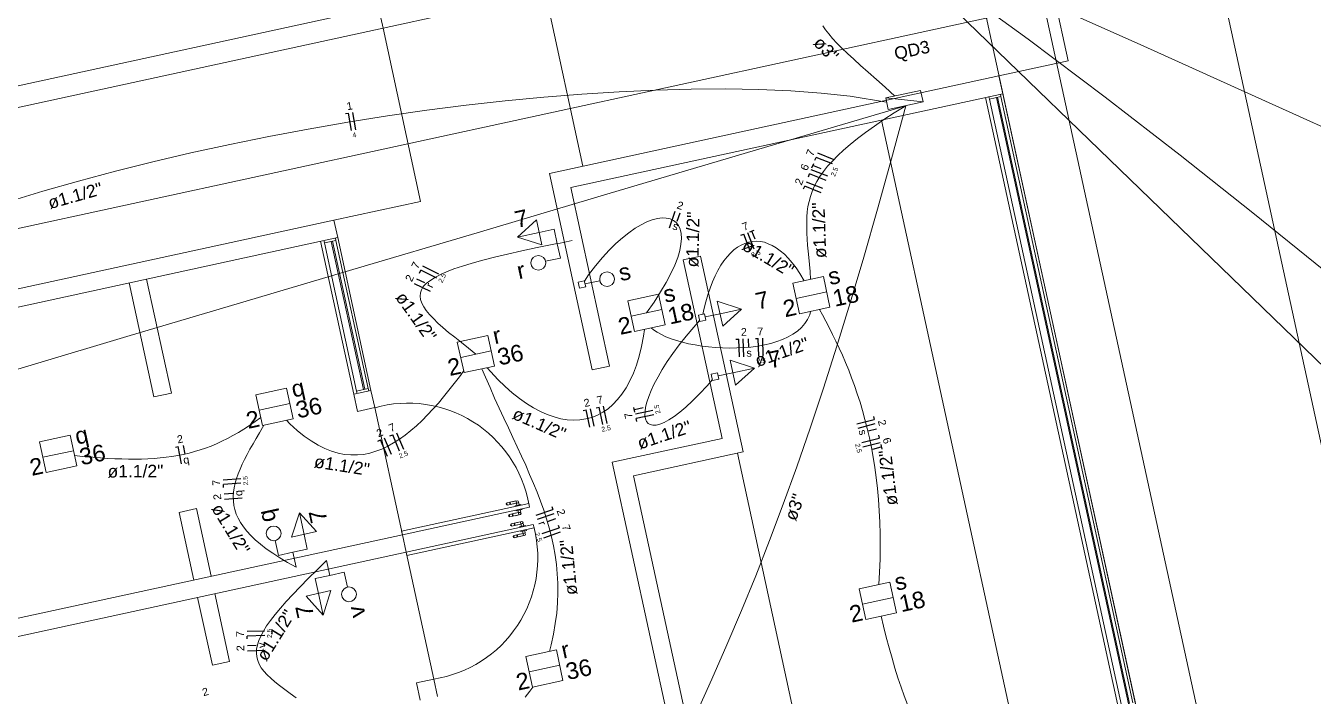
# Model space of a CAD drawing. Header units: millimetres. Extents: x -395 to 1008, y 9 to 692.
# Drawn here: x -66.29 to -55.4, y 46.68 to 52.35 of the extents above; entities that cross this region are included whole.
import ezdxf

# ---------------------------------------------------------------- set-up
doc = ezdxf.new("R2010")
doc.units = ezdxf.units.MM
doc.header["$LTSCALE"] = 0.1
doc.header["$MEASUREMENT"] = 0
for name, color, linetype, lineweight in [('.10 ultra fina', 240, 'Continuous', 5), ('.15', 150, 'Continuous', 15), ('.20', 130, 'Continuous', 5), ('.25', 70, 'Continuous', 5), ('.30', 50, 'Continuous', 5), ('.40 Interno parede', 27, 'Continuous', 5)]:
    doc.layers.add(name, color=color, linetype=linetype, lineweight=lineweight)
doc.styles.add('Arial', font='arial.ttf')

# ---------------------------------------------------------------- blocks, each defined once
blk = doc.blocks.new('eeetet')
at = {"layer": '.10 ultra fina', "color": 240, "lineweight": 5}
for p, q in [((639.939, 99.348), (628.655, 151.242)), ((637.56, 100.877), (627.125, 148.864)), ((635.27, 113.759), (637.166, 105.038)), ((635.725, 112.139), (635.406, 113.605)), ((636.009, 112.713), (609.617, 106.974)), ((631.621, 111.247), (631.302, 112.713)), ((629.892, 112.589), (625.494, 111.633)), ((629.93, 112.414), (629.892, 112.589)), ((629.93, 112.414), (631.019, 112.651)), ((625.532, 111.458), (629.93, 112.414)), ((630.248, 110.948), (629.93, 112.414)), ((635.138, 112.012), (635.725, 112.139)), ((631.338, 111.185), (635.138, 112.012)), ((635.138, 112.012), (635.171, 111.86)), ((635.171, 111.86), (631.517, 111.066)), ((636.149, 106.659), (635.025, 111.828)), ((635.058, 111.815), (635.054, 111.835)), ((635.156, 111.837), (635.058, 111.815)), ((636.233, 106.698), (635.117, 111.828)), ((636.242, 106.7), (635.127, 111.83)), ((635.156, 111.837), (635.152, 111.856)), ((635.156, 111.837), (636.272, 106.706)), ((635.171, 111.86), (636.295, 106.691)), ((636.174, 106.685), (635.058, 111.815)), ((635.269, 106.468), (634.145, 111.637)), ((631.699, 109.524), (631.338, 111.185)), ((631.517, 111.066), (631.846, 109.556)), ((629.515, 110.789), (630.248, 110.948)), ((629.515, 110.789), (625.851, 109.992)), ((629.547, 110.643), (629.515, 110.789)), ((626.029, 109.878), (629.547, 110.643)), ((629.532, 110.619), (629.528, 110.638)), ((629.547, 110.643), (629.828, 109.35)), ((629.682, 109.318), (629.401, 110.611)), ((629.434, 110.597), (629.43, 110.617)), ((629.532, 110.619), (629.434, 110.597)), ((629.707, 109.344), (629.434, 110.597)), ((629.765, 109.357), (629.493, 110.61)), ((629.775, 109.359), (629.503, 110.612)), ((629.532, 110.619), (629.804, 109.366)), ((632.469, 110.454), (632.616, 110.486)), ((632.797, 108.944), (632.469, 110.454)), ((632.616, 110.486), (632.976, 108.83)), ((627.993, 109.295), (627.783, 110.259)), ((628.14, 109.327), (627.93, 110.291)), ((631.846, 109.556), (631.699, 109.524)), ((628.14, 109.327), (627.993, 109.295)), ((629.682, 109.318), (629.828, 109.35)), ((629.714, 109.172), (629.682, 109.318)), ((629.707, 109.344), (629.804, 109.366)), ((629.707, 109.344), (629.711, 109.325)), ((629.804, 109.366), (629.809, 109.346)), ((629.828, 109.35), (629.86, 109.204)), ((629.86, 109.204), (629.714, 109.172)), ((629.86, 109.204), (630.094, 108.129)), ((631.869, 108.742), (632.797, 108.944)), ((632.976, 108.83), (632.047, 108.628)), ((632.927, 108.819), (633.521, 106.088)), ((632.495, 105.865), (631.869, 108.742)), ((632.047, 108.628), (632.641, 105.897)), ((628.352, 108.35), (628.206, 108.318)), ((628.477, 107.777), (628.352, 108.35)), ((630.087, 108.158), (631.162, 108.392)), ((631.169, 108.362), (630.094, 108.129)), ((630.976, 108.398), (631.054, 108.415)), ((630.976, 108.398), (630.98, 108.378)), ((630.98, 108.378), (631.058, 108.395)), ((631, 108.403), (631.005, 108.384)), ((631.005, 108.404), (631.009, 108.385)), ((631.025, 108.408), (631.054, 108.415)), ((631.029, 108.389), (631.058, 108.395)), ((631.048, 108.374), (631.096, 108.384)), ((631.049, 108.367), (631.048, 108.374)), ((631.054, 108.415), (631.058, 108.395)), ((631.055, 108.338), (631.057, 108.331)), ((631.057, 108.331), (631.106, 108.342)), ((631.058, 108.395), (631.078, 108.4)), ((631.058, 108.395), (631.062, 108.377)), ((631.075, 108.316), (631.071, 108.335)), ((631.078, 108.4), (631.082, 108.381)), ((631.095, 108.32), (631.091, 108.339)), ((631.098, 108.378), (631.096, 108.384)), ((631.104, 108.348), (631.106, 108.342)), ((631.162, 108.392), (631.169, 108.362)), ((628.33, 107.745), (628.206, 108.318)), ((630.997, 108.299), (631.075, 108.316)), ((631.002, 108.28), (630.997, 108.299)), ((631.002, 108.28), (631.08, 108.297)), ((631.014, 108.222), (631.092, 108.239)), ((631.026, 108.285), (631.022, 108.304)), ((631.031, 108.286), (631.027, 108.305)), ((631.039, 108.227), (631.043, 108.208)), ((631.043, 108.228), (631.048, 108.209)), ((631.046, 108.31), (631.075, 108.316)), ((631.05, 108.29), (631.08, 108.297)), ((631.063, 108.233), (631.092, 108.239)), ((631.075, 108.316), (631.095, 108.32)), ((631.08, 108.297), (631.075, 108.316)), ((631.092, 108.239), (631.096, 108.219)), ((630.094, 108.129), (626.576, 107.364)), ((630.094, 108.129), (630.087, 108.158)), ((630.126, 107.982), (630.094, 108.129)), ((631.201, 108.216), (630.126, 107.982)), ((630.132, 107.953), (631.207, 108.187)), ((631.014, 108.222), (631.018, 108.202)), ((631.018, 108.202), (631.096, 108.219)), ((631.036, 108.123), (631.114, 108.14)), ((631.04, 108.104), (631.036, 108.123)), ((631.04, 108.104), (631.118, 108.121)), ((631.064, 108.109), (631.06, 108.129)), ((631.069, 108.11), (631.065, 108.13)), ((631.067, 108.213), (631.096, 108.219)), ((631.084, 108.134), (631.114, 108.14)), ((631.086, 108.198), (631.135, 108.208)), ((631.087, 108.191), (631.086, 108.198)), ((631.089, 108.114), (631.118, 108.121)), ((631.094, 108.162), (631.095, 108.156)), ((631.095, 108.156), (631.144, 108.166)), ((631.096, 108.219), (631.116, 108.224)), ((631.096, 108.219), (631.101, 108.201)), ((631.114, 108.14), (631.11, 108.159)), ((631.114, 108.14), (631.133, 108.144)), ((631.118, 108.121), (631.114, 108.14)), ((631.116, 108.224), (631.12, 108.205)), ((631.133, 108.144), (631.129, 108.163)), ((631.136, 108.202), (631.135, 108.208)), ((631.142, 108.173), (631.144, 108.166)), ((631.207, 108.187), (631.201, 108.216)), ((626.608, 107.217), (630.126, 107.982)), ((630.126, 107.982), (630.359, 106.907)), ((630.126, 107.982), (630.132, 107.953)), ((628.362, 107.599), (628.487, 107.026)), ((628.509, 107.631), (628.633, 107.057)), ((628.633, 107.057), (628.487, 107.026)), ((630.359, 106.907), (630.213, 106.875)), ((630.213, 106.875), (630.245, 106.729)), ((630.391, 106.761), (630.359, 106.907))]:
    blk.add_line(p, q, dxfattribs=at)
for centre in [(631.066, 108.407), (631.087, 108.308), (631.104, 108.231), (631.126, 108.133)]:
    blk.add_circle(centre, 0.01, dxfattribs=at)
for centre, radius, start, end in [((630.141, 108.203), 1.039, 10.4483, 105.6709), ((630.978, 108.388), 0.00749, 102.2675, 282.2675), ((630.999, 108.289), 0.00749, 102.2675, 282.2675), ((630.2, 107.934), 1.039, 278.8641, 14.0868), ((631.016, 108.212), 0.00749, 102.2675, 282.2675), ((631.038, 108.113), 0.00749, 102.2675, 282.2675)]:
    blk.add_arc(centre, radius, start, end, dxfattribs=at)

msp = doc.modelspace()

# ---------------------------------------------------------------- linework, layer by layer
at = {"layer": '.15', "color": 150, "lineweight": 15}
for p, q in [((-59.018, 51.737), (-58.724, 51.801)), ((-59.018, 51.737), (-58.997, 51.639)), ((-59.018, 51.737), (-58.703, 51.703)), ((-58.724, 51.801), (-58.703, 51.703)), ((-58.997, 51.639), (-58.703, 51.703)), ((-61.972, 50.705), (-62.132, 50.559)), ((-61.926, 50.494), (-61.972, 50.705)), ((-62.132, 50.559), (-61.949, 50.599)), ((-62.132, 50.559), (-61.926, 50.494)), ((-61.949, 50.599), (-61.823, 50.626)), ((-61.797, 50.504), (-61.823, 50.626)), ((-61.797, 50.504), (-61.671, 50.532)), ((-61.797, 50.504), (-61.77, 50.382)), ((-61.895, 50.355), (-61.77, 50.382)), ((-59.805, 50.169), (-59.546, 50.226)), ((-59.546, 50.226), (-59.49, 49.967)), ((-61.62, 50.178), (-61.568, 50.19)), ((-61.608, 50.127), (-61.62, 50.178)), ((-61.556, 50.138), (-61.608, 50.127)), ((-61.568, 50.19), (-61.556, 50.138)), ((-61.437, 50.191), (-61.562, 50.164)), ((-59.805, 50.169), (-59.749, 49.911)), ((-59.777, 50.04), (-59.518, 50.096)), ((-61.2, 50.02), (-60.941, 50.076)), ((-61.2, 50.02), (-61.144, 49.761)), ((-60.941, 50.076), (-60.885, 49.817)), ((-60.443, 50.017), (-60.237, 49.951)), ((-60.397, 49.805), (-60.443, 50.017)), ((-61.172, 49.89), (-60.913, 49.947)), ((-60.602, 49.898), (-60.55, 49.91)), ((-60.591, 49.846), (-60.602, 49.898)), ((-60.55, 49.91), (-60.539, 49.858)), ((-60.42, 49.911), (-60.545, 49.884)), ((-60.237, 49.951), (-60.42, 49.911)), ((-60.237, 49.951), (-60.397, 49.805)), ((-59.749, 49.911), (-59.49, 49.967)), ((-61.144, 49.761), (-60.885, 49.817)), ((-60.539, 49.858), (-60.591, 49.846)), ((-62.642, 49.672), (-62.383, 49.728)), ((-62.642, 49.672), (-62.585, 49.413)), ((-62.383, 49.728), (-62.326, 49.469)), ((-62.613, 49.542), (-62.355, 49.599)), ((-62.585, 49.413), (-62.326, 49.469)), ((-60.334, 49.518), (-60.128, 49.452)), ((-60.288, 49.306), (-60.334, 49.518)), ((-60.128, 49.452), (-60.311, 49.412)), ((-60.128, 49.452), (-60.288, 49.306)), ((-60.494, 49.399), (-60.442, 49.411)), ((-60.483, 49.348), (-60.494, 49.399)), ((-60.431, 49.359), (-60.483, 49.348)), ((-60.442, 49.411), (-60.431, 49.359)), ((-60.311, 49.412), (-60.436, 49.385)), ((-64.346, 49.224), (-64.087, 49.281)), ((-64.346, 49.224), (-64.289, 48.966)), ((-64.087, 49.281), (-64.03, 49.022)), ((-64.317, 49.095), (-64.058, 49.151)), ((-64.289, 48.966), (-64.03, 49.022)), ((-66.175, 48.827), (-65.916, 48.883)), ((-66.175, 48.827), (-66.119, 48.568)), ((-65.916, 48.883), (-65.86, 48.624)), ((-66.147, 48.697), (-65.888, 48.753)), ((-66.119, 48.568), (-65.86, 48.624)), ((-63.977, 48.228), (-64.043, 48.022)), ((-63.832, 48.068), (-63.977, 48.228)), ((-63.977, 48.228), (-63.937, 48.045)), ((-64.043, 48.022), (-63.832, 48.068)), ((-63.937, 48.045), (-63.91, 47.92)), ((-64.182, 47.992), (-64.154, 47.867)), ((-64.032, 47.893), (-63.91, 47.92)), ((-64.032, 47.893), (-64.154, 47.867)), ((-64.032, 47.893), (-64.005, 47.768)), ((-63.721, 47.697), (-63.748, 47.823)), ((-63.721, 47.697), (-63.843, 47.671)), ((-63.721, 47.697), (-63.598, 47.724)), ((-63.571, 47.599), (-63.598, 47.724)), ((-63.816, 47.546), (-63.843, 47.671)), ((-59.243, 47.585), (-58.984, 47.641)), ((-59.243, 47.585), (-59.187, 47.326)), ((-58.984, 47.641), (-58.928, 47.382)), ((-63.71, 47.569), (-63.921, 47.523)), ((-63.921, 47.523), (-63.776, 47.362)), ((-63.776, 47.362), (-63.816, 47.546)), ((-63.776, 47.362), (-63.71, 47.569)), ((-59.215, 47.455), (-58.956, 47.512)), ((-59.187, 47.326), (-58.928, 47.382)), ((-62.063, 47.011), (-61.804, 47.068)), ((-61.804, 47.068), (-61.748, 46.809)), ((-62.063, 47.011), (-62.007, 46.752)), ((-62.035, 46.882), (-61.776, 46.938)), ((-62.007, 46.752), (-61.748, 46.809))]:
    msp.add_line(p, q, dxfattribs=at)
for centre in [(-61.956, 50.342), (-61.375, 50.204), (-64.195, 48.053), (-63.558, 47.538)]:
    msp.add_circle(centre, 0.0625, dxfattribs=at)
at = {"layer": '.20', "color": 130, "lineweight": 20}
for points in [[(-59.077, 53.137), (-58.489, 52.726), (-57.814, 52.235), (-57.162, 51.743), (-56.53, 51.253), (-55.915, 50.765), (-55.315, 50.281)], [(-54.883, 51.293), (-55.895, 51.75), (-56.836, 52.174), (-57.703, 52.562), (-58.489, 52.911), (-59.032, 53.147)], [(-59.102, 53.132), (-56.095, 50.218), (-53.179, 47.395)], [(-59.55, 52.348), (-59.528, 52.314), (-59.5, 52.279), (-59.468, 52.241), (-59.431, 52.201), (-59.389, 52.159), (-59.341, 52.114), (-59.289, 52.065), (-59.231, 52.012), (-59.167, 51.955), (-59.098, 51.893), (-59.023, 51.827), (-58.941, 51.753)], [(-59.011, 51.702), (-59.319, 51.751), (-59.564, 51.777), (-59.822, 51.796), (-60.092, 51.808), (-60.374, 51.814), (-60.665, 51.812), (-60.965, 51.804), (-61.274, 51.79), (-61.589, 51.77), (-61.91, 51.744), (-62.236, 51.713), (-62.566, 51.675), (-62.899, 51.633), (-63.233, 51.585), (-63.568, 51.532), (-63.903, 51.474), (-64.236, 51.411), (-64.566, 51.344), (-64.894, 51.273), (-65.216, 51.197), (-65.533, 51.118), (-65.844, 51.034), (-66.147, 50.947), (-66.441, 50.857)], [(-58.85, 51.671), (-60.141, 51.289), (-61.348, 50.931), (-62.475, 50.597), (-63.526, 50.285), (-64.502, 49.995), (-65.407, 49.726), (-66.244, 49.476), (-67.017, 49.246)], [(-60.619, 46.533), (-60.488, 46.821), (-60.362, 47.109), (-60.238, 47.4), (-60.118, 47.694), (-60.001, 47.994), (-59.885, 48.301), (-59.771, 48.617), (-59.658, 48.943), (-59.545, 49.282), (-59.432, 49.636), (-59.319, 50.004), (-59.205, 50.391), (-59.089, 50.796), (-58.971, 51.222), (-58.85, 51.671)], [(-58.85, 51.671), (-58.946, 51.611), (-59.034, 51.554), (-59.115, 51.498), (-59.19, 51.445), (-59.258, 51.394), (-59.319, 51.344), (-59.375, 51.296), (-59.425, 51.249), (-59.47, 51.203), (-59.51, 51.159), (-59.544, 51.115), (-59.575, 51.072), (-59.601, 51.03), (-59.623, 50.987), (-59.641, 50.945), (-59.655, 50.903), (-59.667, 50.861), (-59.676, 50.818), (-59.682, 50.774), (-59.686, 50.73), (-59.687, 50.685), (-59.687, 50.639), (-59.685, 50.592), (-59.682, 50.543), (-59.679, 50.492), (-59.674, 50.44), (-59.669, 50.386), (-59.664, 50.329), (-59.659, 50.27), (-59.654, 50.202)], [(-61.567, 50.188), (-61.531, 50.241), (-61.473, 50.317), (-61.415, 50.386), (-61.358, 50.449), (-61.301, 50.505), (-61.245, 50.554), (-61.191, 50.597), (-61.138, 50.634), (-61.087, 50.664), (-61.039, 50.688), (-60.993, 50.706), (-60.95, 50.717), (-60.91, 50.722), (-60.874, 50.721), (-60.841, 50.714), (-60.813, 50.701), (-60.79, 50.682), (-60.771, 50.658), (-60.757, 50.627), (-60.749, 50.59), (-60.747, 50.548), (-60.751, 50.5), (-60.761, 50.447), (-60.778, 50.387), (-60.803, 50.323), (-60.835, 50.253), (-60.874, 50.177), (-60.922, 50.096), (-60.978, 50.01), (-61.043, 49.918)], [(-60.565, 49.906), (-60.557, 49.946), (-60.541, 50.011), (-60.523, 50.071), (-60.504, 50.129), (-60.483, 50.182), (-60.461, 50.232), (-60.438, 50.278), (-60.413, 50.321), (-60.387, 50.359), (-60.36, 50.394), (-60.332, 50.425), (-60.302, 50.451), (-60.272, 50.474), (-60.242, 50.492), (-60.21, 50.507), (-60.178, 50.517), (-60.146, 50.523), (-60.113, 50.525), (-60.079, 50.522), (-60.045, 50.516), (-60.012, 50.504), (-59.978, 50.489), (-59.944, 50.468), (-59.91, 50.444), (-59.876, 50.414), (-59.843, 50.381), (-59.81, 50.342), (-59.777, 50.299), (-59.745, 50.251), (-59.709, 50.19)], [(-61.797, 50.506), (-61.967, 50.471), (-62.097, 50.443), (-62.217, 50.416), (-62.326, 50.39), (-62.426, 50.364), (-62.516, 50.339), (-62.597, 50.314), (-62.67, 50.29), (-62.733, 50.265), (-62.788, 50.241), (-62.835, 50.216), (-62.874, 50.191), (-62.905, 50.166), (-62.929, 50.141), (-62.945, 50.115), (-62.954, 50.088), (-62.957, 50.06), (-62.953, 50.032), (-62.943, 50.002), (-62.926, 49.971), (-62.904, 49.939), (-62.877, 49.905), (-62.844, 49.87), (-62.806, 49.833), (-62.763, 49.795), (-62.715, 49.754), (-62.663, 49.712), (-62.607, 49.667), (-62.547, 49.62), (-62.484, 49.57)], [(-61.001, 49.792), (-60.982, 49.775), (-60.951, 49.755), (-60.916, 49.735), (-60.877, 49.717), (-60.834, 49.7), (-60.788, 49.685), (-60.738, 49.671), (-60.686, 49.658), (-60.631, 49.647), (-60.575, 49.638), (-60.517, 49.631), (-60.457, 49.626), (-60.398, 49.622), (-60.337, 49.621), (-60.277, 49.622), (-60.217, 49.625), (-60.158, 49.63), (-60.101, 49.638), (-60.045, 49.648), (-59.991, 49.661), (-59.939, 49.676), (-59.891, 49.694), (-59.845, 49.715), (-59.803, 49.739), (-59.765, 49.765), (-59.732, 49.795), (-59.703, 49.828), (-59.679, 49.864), (-59.661, 49.903), (-59.654, 49.931)], [(-59.579, 49.947), (-59.554, 49.902), (-59.525, 49.849), (-59.496, 49.794), (-59.468, 49.737), (-59.44, 49.68), (-59.412, 49.621), (-59.385, 49.561), (-59.358, 49.499), (-59.332, 49.435), (-59.307, 49.37), (-59.282, 49.303), (-59.259, 49.235), (-59.236, 49.164), (-59.215, 49.092), (-59.194, 49.017), (-59.175, 48.941), (-59.157, 48.862), (-59.14, 48.781), (-59.125, 48.698), (-59.112, 48.612), (-59.1, 48.525), (-59.089, 48.434), (-59.081, 48.341), (-59.074, 48.245), (-59.069, 48.147), (-59.066, 48.046), (-59.065, 47.942), (-59.067, 47.835), (-59.07, 47.725), (-59.076, 47.621)], [(-61.058, 49.779), (-61.067, 49.721), (-61.083, 49.634), (-61.104, 49.553), (-61.127, 49.477), (-61.153, 49.408), (-61.182, 49.344), (-61.214, 49.285), (-61.249, 49.232), (-61.286, 49.185), (-61.326, 49.144), (-61.367, 49.108), (-61.411, 49.078), (-61.457, 49.053), (-61.505, 49.034), (-61.554, 49.021), (-61.605, 49.013), (-61.658, 49.011), (-61.712, 49.014), (-61.767, 49.023), (-61.823, 49.038), (-61.881, 49.058), (-61.939, 49.083), (-61.998, 49.115), (-62.057, 49.152), (-62.117, 49.194), (-62.177, 49.242), (-62.238, 49.295), (-62.299, 49.354), (-62.359, 49.419), (-62.39, 49.455)], [(-60.593, 49.853), (-60.641, 49.799), (-60.706, 49.722), (-60.765, 49.647), (-60.818, 49.575), (-60.866, 49.506), (-60.908, 49.44), (-60.944, 49.377), (-60.976, 49.318), (-61.002, 49.263), (-61.022, 49.211), (-61.038, 49.164), (-61.049, 49.122), (-61.054, 49.084), (-61.055, 49.051), (-61.051, 49.023), (-61.042, 49), (-61.028, 48.984), (-61.01, 48.973), (-60.987, 48.968), (-60.96, 48.969), (-60.929, 48.977), (-60.893, 48.991), (-60.853, 49.013), (-60.809, 49.042), (-60.761, 49.078), (-60.709, 49.122), (-60.653, 49.174), (-60.593, 49.234), (-60.529, 49.302), (-60.484, 49.354)], [(-62.434, 49.446), (-62.404, 49.376), (-62.365, 49.286), (-62.326, 49.198), (-62.287, 49.112), (-62.248, 49.028), (-62.21, 48.945), (-62.172, 48.865), (-62.135, 48.785), (-62.098, 48.706), (-62.063, 48.629), (-62.03, 48.552), (-61.997, 48.476), (-61.967, 48.401), (-61.938, 48.325), (-61.911, 48.25), (-61.887, 48.175), (-61.865, 48.099), (-61.845, 48.023), (-61.828, 47.947), (-61.814, 47.869), (-61.803, 47.791), (-61.796, 47.712), (-61.791, 47.631), (-61.791, 47.549), (-61.794, 47.465), (-61.801, 47.379), (-61.813, 47.291), (-61.828, 47.201), (-61.849, 47.109), (-61.863, 47.055)], [(-62.588, 49.426), (-62.624, 49.378), (-62.668, 49.32), (-62.712, 49.264), (-62.757, 49.209), (-62.802, 49.156), (-62.848, 49.104), (-62.894, 49.055), (-62.94, 49.008), (-62.987, 48.964), (-63.034, 48.923), (-63.082, 48.885), (-63.131, 48.85), (-63.18, 48.818), (-63.23, 48.791), (-63.28, 48.767), (-63.331, 48.748), (-63.382, 48.733), (-63.434, 48.722), (-63.487, 48.717), (-63.541, 48.717), (-63.595, 48.722), (-63.65, 48.732), (-63.705, 48.749), (-63.762, 48.771), (-63.819, 48.8), (-63.877, 48.835), (-63.936, 48.876), (-63.996, 48.925), (-64.057, 48.981), (-64.085, 49.01)], [(-64.304, 49.033), (-64.351, 48.999), (-64.399, 48.966), (-64.446, 48.935), (-64.493, 48.907), (-64.539, 48.88), (-64.586, 48.855), (-64.632, 48.833), (-64.678, 48.812), (-64.724, 48.792), (-64.77, 48.775), (-64.817, 48.759), (-64.863, 48.745), (-64.91, 48.732), (-64.958, 48.721), (-65.006, 48.712), (-65.055, 48.703), (-65.104, 48.697), (-65.155, 48.691), (-65.206, 48.687), (-65.258, 48.684), (-65.311, 48.682), (-65.366, 48.681), (-65.422, 48.681), (-65.479, 48.683), (-65.537, 48.685), (-65.597, 48.688), (-65.659, 48.692), (-65.723, 48.697), (-65.788, 48.702), (-65.879, 48.711)], [(-64.278, 48.968), (-64.315, 48.904), (-64.343, 48.857), (-64.369, 48.811), (-64.395, 48.766), (-64.418, 48.722), (-64.44, 48.679), (-64.461, 48.638), (-64.479, 48.597), (-64.495, 48.556), (-64.508, 48.517), (-64.52, 48.478), (-64.528, 48.439), (-64.533, 48.401), (-64.536, 48.364), (-64.535, 48.327), (-64.531, 48.29), (-64.523, 48.254), (-64.511, 48.217), (-64.495, 48.181), (-64.475, 48.144), (-64.451, 48.108), (-64.422, 48.072), (-64.388, 48.035), (-64.35, 47.998), (-64.306, 47.961), (-64.257, 47.923), (-64.203, 47.885), (-64.143, 47.847), (-64.077, 47.808), (-64.005, 47.768)], [(-64.003, 46.663), (-64.054, 46.699), (-64.101, 46.732), (-64.145, 46.765), (-64.184, 46.796), (-64.219, 46.827), (-64.25, 46.857), (-64.277, 46.887), (-64.299, 46.917), (-64.316, 46.947), (-64.329, 46.977), (-64.337, 47.009), (-64.341, 47.041), (-64.339, 47.074), (-64.332, 47.109), (-64.321, 47.146), (-64.304, 47.185), (-64.282, 47.227), (-64.254, 47.27), (-64.221, 47.317), (-64.183, 47.367), (-64.138, 47.42), (-64.088, 47.476), (-64.032, 47.537), (-63.97, 47.602), (-63.902, 47.671), (-63.828, 47.744), (-63.748, 47.823)], [(-59.057, 47.354), (-59.037, 47.269), (-59.014, 47.175), (-58.99, 47.084), (-58.965, 46.997), (-58.941, 46.913), (-58.915, 46.832), (-58.889, 46.753), (-58.862, 46.678), (-58.835, 46.606)], [(-62.003, 46.753), (-62.028, 46.719), (-62.068, 46.668)]]:
    msp.add_lwpolyline(points, dxfattribs=at)
at = {"layer": '.25', "color": 70, "lineweight": 25}
for p, q in [((-63.586, 51.605), (-63.562, 51.609)), ((-63.537, 51.461), (-63.562, 51.609)), ((-63.5, 51.467), (-63.525, 51.615)), ((-59.643, 51.146), (-59.628, 51.183)), ((-59.617, 51.211), (-59.608, 51.234)), ((-59.468, 51.18), (-59.608, 51.234)), ((-59.455, 51.214), (-59.594, 51.269)), ((-59.672, 51.071), (-59.663, 51.095)), ((-59.523, 51.04), (-59.663, 51.095)), ((-59.509, 51.075), (-59.649, 51.13)), ((-59.565, 51.137), (-59.635, 51.165)), ((-59.713, 50.967), (-59.704, 50.99)), ((-59.564, 50.935), (-59.704, 50.99)), ((-59.55, 50.97), (-59.69, 51.025)), ((-60.847, 50.637), (-60.8, 50.78)), ((-60.781, 50.694), (-60.757, 50.766)), ((-60.243, 50.575), (-60.22, 50.584)), ((-60.166, 50.444), (-60.22, 50.584)), ((-60.131, 50.457), (-60.185, 50.597)), ((-60.169, 50.603), (-60.131, 50.618)), ((-60.123, 50.541), (-60.15, 50.611)), ((-62.797, 50.247), (-62.932, 50.313)), ((-62.917, 50.172), (-62.985, 50.205)), ((-62.96, 50.256), (-62.949, 50.279)), ((-62.814, 50.213), (-62.949, 50.279)), ((-62.869, 50.099), (-63.004, 50.164)), ((-60.286, 49.696), (-60.261, 49.697)), ((-60.256, 49.547), (-60.261, 49.697)), ((-60.218, 49.548), (-60.223, 49.698)), ((-60.176, 49.625), (-60.178, 49.7)), ((-60.121, 49.702), (-60.096, 49.703)), ((-60.091, 49.553), (-60.096, 49.703)), ((-60.054, 49.554), (-60.059, 49.704)), ((-61.483, 48.959), (-61.515, 49.106)), ((-61.466, 49.116), (-61.442, 49.122)), ((-61.41, 48.975), (-61.442, 49.122)), ((-61.373, 48.983), (-61.405, 49.13)), ((-61.14, 49.079), (-61.148, 49.118)), ((-61.071, 49.115), (-61.144, 49.099)), ((-61.576, 49.093), (-61.552, 49.098)), ((-61.52, 48.951), (-61.552, 49.098)), ((-60.989, 49.094), (-61.136, 49.062)), ((-60.981, 49.057), (-61.128, 49.025)), ((-61.123, 49.001), (-61.128, 49.025)), ((-59.262, 48.98), (-59.117, 49.018)), ((-59.123, 49.042), (-59.117, 49.018)), ((-63.211, 48.878), (-63.188, 48.887)), ((-63.13, 48.749), (-63.188, 48.887)), ((-63.095, 48.764), (-63.154, 48.902)), ((-59.252, 48.944), (-59.107, 48.982)), ((-59.168, 48.92), (-59.096, 48.939)), ((-65.026, 48.784), (-65.001, 48.789)), ((-64.974, 48.641), (-65.001, 48.789)), ((-64.943, 48.723), (-64.957, 48.797)), ((-63.315, 48.834), (-63.292, 48.844)), ((-63.233, 48.705), (-63.292, 48.844)), ((-63.199, 48.72), (-63.257, 48.858)), ((-59.22, 48.821), (-59.075, 48.859)), ((-59.211, 48.785), (-59.066, 48.823)), ((-59.129, 48.767), (-59.056, 48.786)), ((-59.081, 48.883), (-59.075, 48.859)), ((-59.061, 48.806), (-59.051, 48.767)), ((-64.473, 48.515), (-64.623, 48.504)), ((-64.471, 48.478), (-64.62, 48.467)), ((-64.618, 48.442), (-64.62, 48.467)), ((-64.54, 48.39), (-64.614, 48.385)), ((-64.461, 48.351), (-64.611, 48.34)), ((-61.976, 48.208), (-61.834, 48.256)), ((-61.842, 48.28), (-61.834, 48.256)), ((-61.964, 48.173), (-61.822, 48.221)), ((-61.879, 48.154), (-61.808, 48.178)), ((-61.923, 48.052), (-61.781, 48.1)), ((-61.911, 48.017), (-61.769, 48.065)), ((-61.789, 48.124), (-61.781, 48.1)), ((-64.271, 47.226), (-64.42, 47.222)), ((-64.27, 47.189), (-64.419, 47.185)), ((-64.419, 47.16), (-64.419, 47.185)), ((-64.342, 47.104), (-64.417, 47.102)), ((-64.266, 47.062), (-64.416, 47.058))]:
    msp.add_line(p, q, dxfattribs=at)

# ---------------------------------------------------------------- block references
at = {"layer": '.30'}
msp.add_blockref('eeetet', (-693.2, -60.087), dxfattribs=at)

# ---------------------------------------------------------------- texts
at = {"layer": '.40 Interno parede', "color": 27, "line_spacing_factor": 0.9, "style": 'Arial'}
for s, insert, char_height, width, attachment_point, rotation in [('ø3"', (-59.563, 52.113), 0.1059, 0.44137, 8, 312.8756), ('QD3', (-58.928, 52.03), 0.1059, 0.59628, 7, 12.2675), ('1', (-63.547, 51.637), 0.0653, 0.10011, 8, 9.3978), ('4', (-63.509, 51.404), 0.0406, 0.06118, 8, 9.3978), ('7', (-59.625, 51.262), 0.0653, 0.10011, 8, 68.5778), ('6', (-59.673, 51.139), 0.0653, 0.10011, 8, 68.5778), ('2.5', (-59.433, 51.105), 0.0406, 0.15292, 8, 68.5778), ('ø1.1/2"', (-65.858, 50.857), 0.1059, 0.92508, 8, 15.7626), ('2', (-59.721, 51.017), 0.0653, 0.10011, 8, 68.5778), ('2', (-60.767, 50.796), 0.0653, 0.10011, 8, 341.7011), ('7', (-62.085, 50.648), 0.141, 0.2169, 8, 12.2675), ('ø1.1/2"', (-60.595, 50.538), 0.1059, 0.92508, 8, 88.8433), ('ø1.1/2"', (-59.526, 50.619), 0.1059, 0.92508, 8, 91.8628), ('s', (-60.806, 50.62), 0.0653, 0.09, 8, 341.7011), ('7', (-60.194, 50.621), 0.0653, 0.10011, 8, 21.24), ('ø1.1/2"', (-60.042, 50.337), 0.1059, 0.92508, 8, 329.2106), ('2.5', (-60.109, 50.401), 0.0406, 0.15292, 8, 21.24), ('7', (-62.964, 50.307), 0.0653, 0.10011, 8, 64.0514), ('r', (-62.089, 50.21), 0.141, 0.12987, 8, 12.2675), ('s', (-61.26, 50.184), 0.141, 0.195, 7, 12.2675), ('2', (-63.016, 50.199), 0.0653, 0.10011, 8, 64.0514), ('2.5', (-62.751, 50.204), 0.0406, 0.15292, 8, 64.0514), ('s', (-59.489, 50.151), 0.141, 0.195, 7, 12.2675), ('ø1.1/2"', (-63.035, 49.855), 0.1059, 0.92508, 8, 305.4328), ('r', (-62.847, 50.138), 0.0653, 0.05994, 8, 64.0514), ('s', (-60.883, 50.001), 0.141, 0.195, 7, 12.2675), ('7', (-60.049, 49.957), 0.141, 0.2169, 8, 12.2675), ('18', (-59.449, 49.968), 0.1412, 0.4338, 7, 12.2675), ('18', (-60.844, 49.818), 0.1412, 0.4338, 7, 12.2675), ('2', (-59.87, 49.881), 0.141, 0.2169, 7, 12.2675), ('2', (-61.264, 49.732), 0.141, 0.2169, 7, 12.2675), ('r', (-62.325, 49.653), 0.141, 0.12987, 7, 12.2675), ('2', (-60.217, 49.725), 0.0653, 0.10011, 8, 1.8577), ('7', (-60.078, 49.729), 0.0653, 0.10011, 8, 1.8577), ('36', (-62.285, 49.471), 0.1412, 0.4338, 7, 12.2675), ('ø1.1/2"', (-59.879, 49.535), 0.1059, 0.92508, 8, 19.4696), ('s', (-60.173, 49.547), 0.0653, 0.09, 8, 1.8577), ('7', (-59.941, 49.459), 0.141, 0.2169, 8, 12.2675), ('2', (-62.706, 49.384), 0.141, 0.2169, 7, 12.2675), ('2.5', (-60.07, 49.493), 0.0406, 0.15292, 8, 1.8577), ('q', (-64.019, 49.16), 0.141, 0.2169, 7, 12.2675), ('7', (-61.429, 49.151), 0.0653, 0.10011, 8, 12.2675), ('36', (-63.989, 49.023), 0.1412, 0.4338, 7, 12.2675), ('2', (-61.539, 49.127), 0.0653, 0.10011, 8, 12.2675), ('2.5', (-60.93, 49.107), 0.0406, 0.15292, 8, 102.2677), ('2', (-64.41, 48.937), 0.141, 0.2169, 7, 12.2675), ('ø1.1/2"', (-61.97, 48.93), 0.1059, 0.92508, 8, 336.4298), ('7', (-61.162, 49.056), 0.0653, 0.10011, 8, 102.2677), ('ø1.1/2"', (-60.874, 48.834), 0.1059, 0.92508, 8, 18.593), ('2', (-59.08, 48.981), 0.0653, 0.10011, 8, 284.6975), ('q', (-65.849, 48.762), 0.141, 0.2169, 7, 12.2675), ('2', (-63.285, 48.875), 0.0653, 0.10011, 8, 22.999), ('7', (-63.181, 48.919), 0.0653, 0.10011, 8, 22.999), ('2.5', (-61.379, 48.92), 0.0406, 0.15292, 8, 12.2675), ('s', (-59.244, 48.9), 0.0653, 0.09, 8, 284.6975), ('36', (-65.819, 48.626), 0.1412, 0.4338, 7, 12.2675), ('2', (-64.98, 48.819), 0.0653, 0.10011, 8, 10.4234), ('2.5', (-59.269, 48.769), 0.0406, 0.15292, 8, 284.6975), ('6', (-59.04, 48.829), 0.0653, 0.10011, 8, 284.6975), ('2', (-66.24, 48.539), 0.141, 0.2169, 7, 12.2675), ('q', (-64.925, 48.625), 0.0653, 0.10011, 8, 10.4234), ('ø1.1/2"', (-63.626, 48.573), 0.1059, 0.92508, 8, 351.195), ('2.5', (-63.089, 48.701), 0.0406, 0.15292, 8, 22.999), ('ø1.1/2"', (-58.943, 48.53), 0.1059, 0.92508, 8, 96.9851), ('ø1.1/2"', (-65.363, 48.524), 0.1059, 0.92508, 8, 0.3508), ('7', (-64.648, 48.484), 0.0653, 0.10011, 8, 94.1375), ('2.5', (-64.412, 48.501), 0.0406, 0.15292, 8, 94.1375), ('2', (-64.639, 48.364), 0.0653, 0.10011, 8, 94.1375), ('q', (-64.44, 48.398), 0.0653, 0.10011, 8, 94.1375), ('ø3"', (-59.738, 48.256), 0.1059, 0.44137, 8, 69.7638), ('ø1.1/2"', (-64.604, 48.062), 0.1059, 0.92508, 8, 301.4508), ('q', (-64.144, 48.225), 0.141, 0.2169, 8, 102.2677), ('2', (-61.795, 48.222), 0.0653, 0.10011, 8, 288.7712), ('7', (-63.751, 48.212), 0.141, 0.2169, 8, 102.2677), ('r', (-61.953, 48.129), 0.0653, 0.05994, 8, 288.7712), ('7', (-61.751, 48.091), 0.0653, 0.10011, 8, 288.7712), ('2.5', (-61.974, 48.015), 0.0406, 0.15292, 8, 288.7712), ('ø1.1/2"', (-61.646, 47.771), 0.1059, 0.92508, 8, 95.61), ('s', (-58.927, 47.566), 0.141, 0.195, 7, 12.2675), ('18', (-58.887, 47.384), 0.1412, 0.4338, 7, 12.2675), ('ø1.1/2"', (-64.131, 47.162), 0.1059, 0.92508, 8, 58.3677), ('7', (-63.864, 47.409), 0.141, 0.2169, 8, 102.2677), ('v', (-63.426, 47.405), 0.141, 0.195, 8, 102.2677), ('2', (-59.308, 47.297), 0.141, 0.2169, 7, 12.2675), ('7', (-64.446, 47.203), 0.0653, 0.10011, 8, 91.5362), ('2.5', (-64.21, 47.209), 0.0406, 0.15292, 8, 91.5362), ('2', (-64.443, 47.083), 0.0653, 0.10011, 8, 91.5362), ('v', (-64.264, 47.107), 0.0653, 0.09, 8, 91.5362), ('r', (-61.746, 46.993), 0.141, 0.12987, 7, 12.2675), ('36', (-61.707, 46.81), 0.1412, 0.4338, 7, 12.2675), ('2', (-62.127, 46.723), 0.141, 0.2169, 7, 12.2675), ('2', (-64.764, 46.682), 0.0653, 0.10011, 8, 15.6308)]:
    msp.add_mtext(s, dxfattribs=dict(at, insert=insert, char_height=char_height, width=width, attachment_point=attachment_point, rotation=rotation))

doc.saveas('drawing.dxf')
